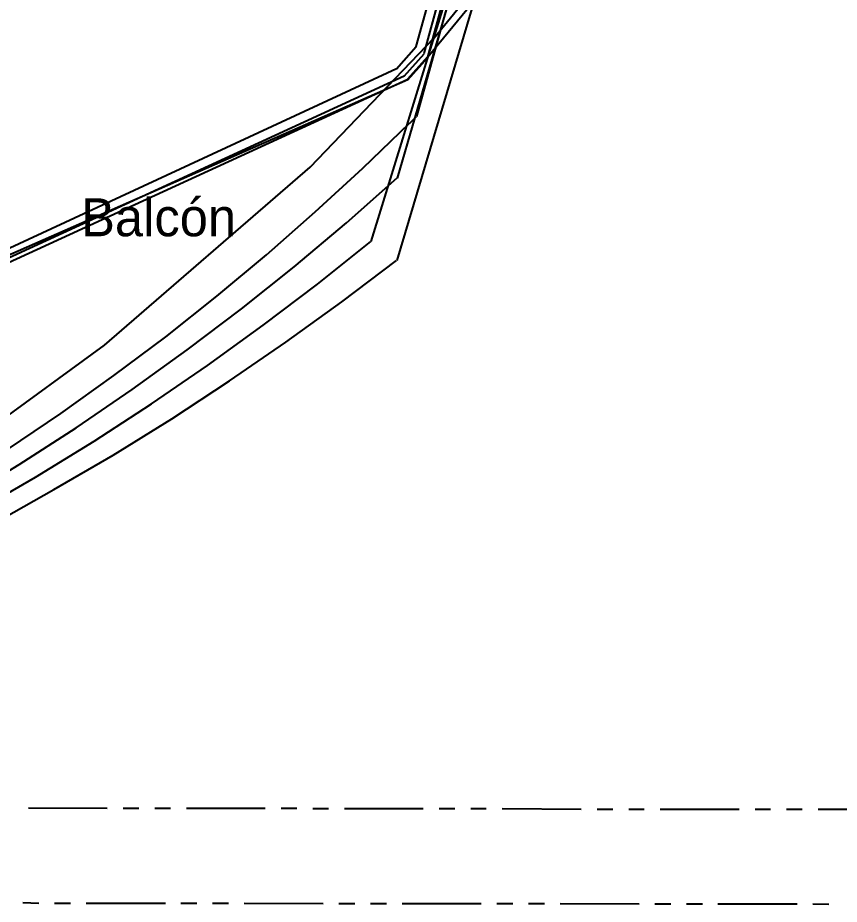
# Model space of a CAD drawing. Header units: feet. Extents: x -84 to 198, y -22 to 181.
# Drawn here: x 109.54 to 135.55, y 6.63 to 34.68 of the extents above; entities that cross this region are included whole.
import ezdxf
from ezdxf.enums import TextEntityAlignment as Align

# ---------------------------------------------------------------- set-up
doc = ezdxf.new("R2010")
doc.units = ezdxf.units.FT
for name, color, linetype in [('A-AREA-UNIDAD', 30, 'CONTINUOUS'), ('A-LINEA', 7, 'CONTINUOUS'), ('A-NOMBRE-ESPACIO', 2, 'CONTINUOUS')]:
    doc.layers.add(name, color=color, linetype=linetype)

msp = doc.modelspace()

# ---------------------------------------------------------------- linework, layer by layer
at = {"layer": 'A-AREA-UNIDAD'}
msp.add_lwpolyline([(63.232, 7.68), (66.96, 7.7156), (67.44, 7.9644), (73.04, 8.3556), (80.608, 9.6), (80.64, 9.8489), (81.68, 9.8489), (87.6, 11.4489), (92.192, 13.0489), (96.512, 14.8444), (100.992, 17.0489), (104.88, 19.2356), (108.72, 21.7244), (112.288, 24.32), (118.8, 29.9556), (122.72, 34.0444), (124.928, 36.7644)], dxfattribs=at)
at = {"layer": 'A-LINEA'}
for p, q in [((122.4044, 33.5503), (129.7576, 60.369)), ((122.5222, 33.4328), (129.9135, 60.4079)), ((122.1555, 33.7722), (129.4328, 60.2941)), ((122.1691, 31.562), (130.0559, 59.8186)), ((121.5643, 29.6064), (130.1983, 59.2834)), ((120.7285, 27.6071), (130.3389, 58.7925)), ((121.5473, 27.0062), (130.6986, 57.6547)), ((121.5473, 27.0062), (130.6986, 57.6547)), ((122.5222, 33.4461), (125.3098, 36.8461)), ((121.5291, 33.0673), (122.1564, 33.7693)), ((121.7731, 32.8402), (122.4037, 33.5456)), ((121.8902, 32.7488), (122.5222, 33.456)), ((121.8902, 32.7221), (122.5222, 33.4294)), ((67.2638, 7.8013), (121.7722, 32.846)), ((67.6863, 8.1531), (121.5282, 33.0731)), ((64.6373, 7.5663), (121.8893, 32.7279)), ((67.2173, 7.6394), (121.8893, 32.7413)), ((121.9526, 31.349), (122.1662, 31.5638)), ((109.88, 9.6844), (112.3733, 9.6711)), ((112.88, 9.6711), (113.3733, 9.6711)), ((113.88, 9.6711), (114.3733, 9.6711)), ((114.88, 9.6711), (117.3733, 9.6711)), ((117.88, 9.6711), (118.3733, 9.6711)), ((118.88, 9.6578), (119.3733, 9.6578)), ((119.88, 9.6578), (122.3733, 9.6578)), ((122.88, 9.6578), (123.3733, 9.6578)), ((123.88, 9.6578), (124.3733, 9.6578)), ((124.88, 9.6578), (127.3733, 9.6444)), ((127.88, 9.6444), (128.3733, 9.6444)), ((128.88, 9.6444), (129.3733, 9.6444)), ((129.88, 9.6444), (132.3733, 9.6444)), ((132.88, 9.6444), (133.3733, 9.6444)), ((133.88, 9.6444), (134.3733, 9.6444)), ((134.88, 9.6444), (137.3733, 9.6311)), ((109.7067, 6.6844), (110.2133, 6.6711)), ((110.7067, 6.6711), (111.2133, 6.6711)), ((111.7067, 6.6711), (114.2133, 6.6711)), ((114.7067, 6.6711), (115.2133, 6.6711)), ((115.7067, 6.6711), (116.2133, 6.6711)), ((116.7067, 6.6711), (119.2133, 6.6578)), ((119.7067, 6.6578), (120.2133, 6.6578)), ((120.7067, 6.6578), (121.2133, 6.6578)), ((121.7067, 6.6578), (124.2133, 6.6578)), ((124.7067, 6.6578), (125.2133, 6.6578)), ((125.7067, 6.6578), (126.2133, 6.6578)), ((126.7067, 6.6578), (129.2133, 6.6444)), ((129.7067, 6.6444), (130.2133, 6.6444)), ((130.7067, 6.6444), (131.2133, 6.6444)), ((131.7067, 6.6444), (134.2133, 6.6444)), ((134.7067, 6.6444), (135.2133, 6.6311))]:
    msp.add_line(p, q, dxfattribs=at)
for points in [[(109.2133, 21.0178), (110.9067, 22.1644), (112.5867, 23.3644), (114.2267, 24.5911), (115.84, 25.8711), (117.4133, 27.1778), (118.96, 28.5378), (120.4667, 29.9244), (121.9467, 31.3511)], [(107.7467, 19.4311), (109.5867, 20.5511), (111.3867, 21.7111), (113.16, 22.9244), (114.9067, 24.1778), (116.6267, 25.4711), (118.2933, 26.8044), (119.9467, 28.1911), (121.5467, 29.6178)], [(108.24, 19.0711), (110.1067, 20.1511), (111.96, 21.2844), (113.7733, 22.4711), (115.5467, 23.6844), (117.3067, 24.9511), (119.0267, 26.2578), (120.72, 27.6044)], [(108.7733, 18.6844), (110.68, 19.7511), (112.56, 20.8444), (114.4133, 21.9911), (116.24, 23.1911), (118.0267, 24.4178), (119.8, 25.6978), (121.5333, 27.0044)], [(108.7733, 18.6844), (110.68, 19.7511), (112.56, 20.8444), (114.4133, 21.9911), (116.24, 23.1911), (118.0267, 24.4178), (119.8, 25.6978), (121.5333, 27.0044)]]:
    msp.add_lwpolyline(points, dxfattribs=at)

# ---------------------------------------------------------------- texts
at = {"layer": 'A-NOMBRE-ESPACIO'}
msp.add_text('Balcón', height=1.2, dxfattribs=at).set_placement((114, 27.7689), align=Align.CENTER)

doc.saveas('drawing.dxf')
